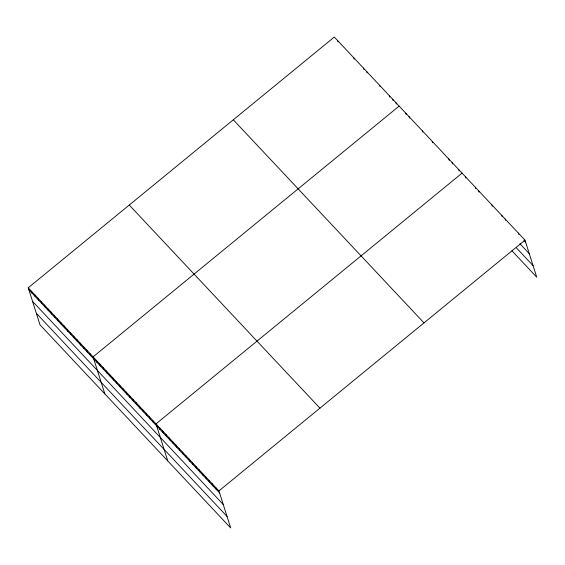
<?xml version="1.0" encoding="UTF-8"?>
<svg xmlns="http://www.w3.org/2000/svg" width="565" height="565" viewBox="0 0 565 565"><rect width="100%" height="100%" fill="white"/><g stroke="black" fill="none" stroke-linecap="round" stroke-linejoin="round"><path stroke-width="0.85" d="M28.25 287.79L218.938 490.9L230.69 527.957L40.009 324.854L28.25 287.79L334.311 37.043L524.991 240.146L536.75 277.21L511.911 250.754M399.144 106.1L93.084 356.847L104.836 393.904M462.071 173.123L156.011 423.87L167.763 460.934M218.938 490.9L524.991 240.146M523.988 240.429L525.641 242.187M519.927 243.748L529.306 253.749M516.523 248.014L533.085 265.649M233.31 119.794L423.997 322.898M129.251 205.046L319.938 408.149M28.9 289.831L219.58 492.941M32.565 301.392L223.246 504.496M36.337 313.293L227.024 516.403M518.373 233.091L518.804 234.454M505.124 218.987L505.555 220.343M501.812 215.456L502.243 216.819M491.875 204.876L492.306 206.232M478.626 190.765L479.056 192.121M475.313 187.234L475.744 188.597M465.383 176.654L465.814 178.01M458.759 169.599L459.19 170.955M452.134 162.543L452.565 163.899M448.822 159.012L449.253 160.375M432.26 141.377L432.691 142.74M422.323 130.79L422.754 132.154M409.074 116.68L409.512 118.043M405.769 113.155L406.2 114.518M395.903 102.646L396.333 104.009M392.661 99.193L393.092 100.556M389.419 95.739L389.85 97.102M379.694 85.386L380.125 86.742M366.727 71.571L367.158 72.934M363.486 68.118L363.916 69.481M353.761 57.764L354.191 59.12M337.552 40.496L337.983 41.859M215.625 487.369L216.268 489.41M212.313 483.845L212.963 485.886M209.001 480.314L209.65 482.355M205.688 476.789L206.338 478.83M202.376 473.258L203.026 475.299M199.064 469.734L199.713 471.775M195.751 466.203L196.401 468.244M192.439 462.679L193.089 464.72M189.127 459.147L189.776 461.188M185.814 455.623L186.464 457.664M182.502 452.092L183.152 454.133M179.19 448.568L179.84 450.609M175.877 445.036L176.527 447.077M172.572 441.512L173.215 443.553M169.26 437.981L169.903 440.022M165.948 434.457L166.59 436.498M162.635 430.925L163.278 432.967M159.323 427.401L159.966 429.442M152.698 420.346L153.348 422.387M149.386 416.815L150.036 418.856M146.074 413.29L146.723 415.332M142.761 409.759L143.411 411.8M139.449 406.235L140.099 408.276M136.137 402.704L136.787 404.745M132.824 399.18L133.474 401.221M129.512 395.648L130.162 397.689M126.2 392.124L126.85 394.165M122.888 388.593L123.537 390.634M119.575 385.069L120.225 387.11M116.27 381.537L116.913 383.586M112.958 378.013L113.6 380.054M109.645 374.489L110.288 376.53M106.333 370.958L106.976 372.999M103.021 367.434L103.663 369.475M99.708 363.902L100.351 365.943M96.396 360.378L97.046 362.419M89.842 353.393L90.492 355.434M86.6 349.94L87.25 351.981M83.359 346.486L84.008 348.527M80.117 343.04L80.767 345.081M76.875 339.586L77.525 341.627M73.634 336.133L74.283 338.174M70.392 332.679L71.042 334.72M67.15 329.226L67.8 331.267M63.909 325.772L64.558 327.813M60.667 322.318L61.317 324.359M57.425 318.865L58.075 320.906M54.184 315.411L54.833 317.452M50.942 311.965L51.592 314.006M47.7 308.511L48.35 310.552M44.458 305.058L45.108 307.099M41.217 301.604L41.867 303.645M37.975 298.151L38.625 300.192M34.733 294.697L35.383 296.738M31.492 291.243L32.141 293.284"/></g></svg>
